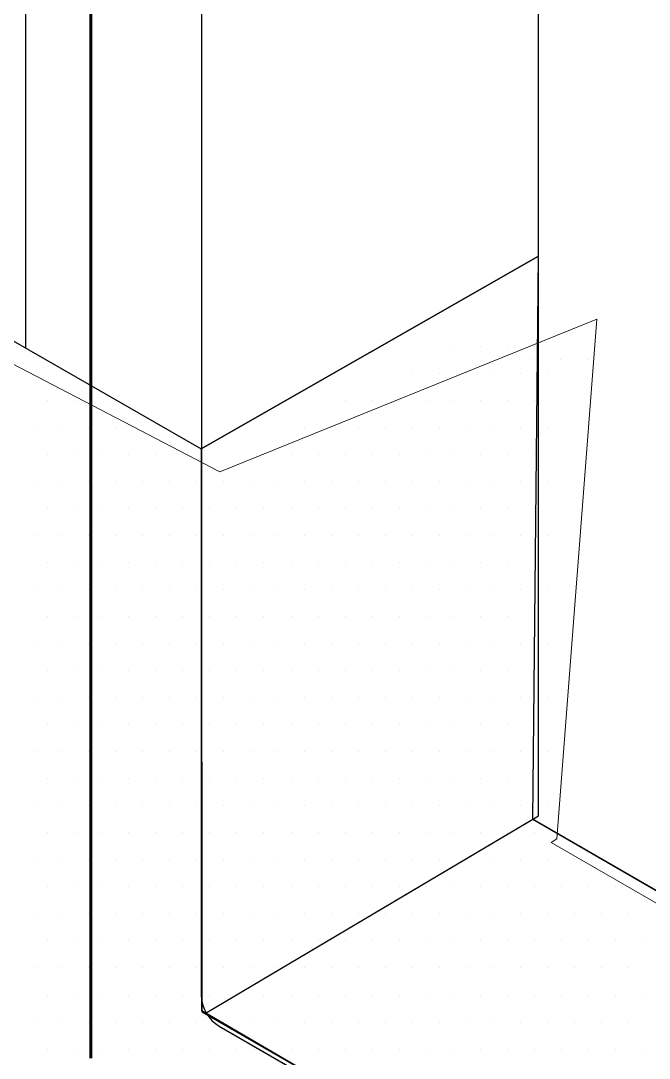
# Model space of a CAD drawing. Header units: inches. Extents: x -24 to 76, y -57 to 19.
# Drawn here: x -11.624 to -11.188, y 10.139 to 10.858 of the extents above; entities that cross this region are included whole.
import ezdxf

# ---------------------------------------------------------------- set-up
doc = ezdxf.new("R2010")
doc.units = ezdxf.units.IN
doc.header["$MEASUREMENT"] = 0
for name, color, linetype, lineweight in [('.ATI-HATCH', 7, 'Continuous', 0), ('G-ANNO-TTLB', 7, 'Continuous', 0), ('TYVEK', 7, 'Continuous', 0)]:
    doc.layers.add(name, color=color, linetype=linetype, lineweight=lineweight)

# ---------------------------------------------------------------- blocks, each defined once
blk = doc.blocks.new('Block_507')
at = {"layer": '.ATI-HATCH'}
blk.add_lwpolyline([(-11.25643, 10.2886), (-11.25248, 10.29094), (-11.22468, 10.6514), (-11.48622, 10.54561), (-11.70796, 10.66088), (-11.73576, 10.29931), (-11.73576, 10.20976), (-11.59052, 9.99827), (-11.02148, 9.6678), (-10.87381, 9.58238), (-10.87351, 9.78949), (-10.87351, 10.06769)], close=True, dxfattribs=at)
at = {"layer": '.ATI-HATCH', "color": 243, "lineweight": 0, "true_color": 0xcc667f}
for points in [[(-11.24027, 10.64241), (-11.24027, 10.64241), (-11.24027, 10.64241), (-11.24027, 10.64241)], [(-11.32432, 10.63271), (-11.32432, 10.63271), (-11.32432, 10.63271), (-11.32432, 10.63271)], [(-11.30557, 10.63271), (-11.30557, 10.63271), (-11.30557, 10.63271), (-11.30557, 10.63271)], [(-11.28682, 10.63271), (-11.28682, 10.63271), (-11.28682, 10.63271), (-11.28682, 10.63271)], [(-11.26807, 10.63271), (-11.26807, 10.63271), (-11.26807, 10.63271), (-11.26807, 10.63271)], [(-11.2684, 10.62366), (-11.2684, 10.62366), (-11.2684, 10.62366), (-11.2684, 10.62366)], [(-11.24965, 10.62366), (-11.24965, 10.62366), (-11.24965, 10.62366), (-11.24965, 10.62366)], [(-11.2309, 10.62366), (-11.2309, 10.62366), (-11.2309, 10.62366), (-11.2309, 10.62366)], [(-11.61495, 10.61396), (-11.61495, 10.61396), (-11.61495, 10.61396), (-11.61495, 10.61396)], [(-11.35245, 10.61396), (-11.35245, 10.61396), (-11.35245, 10.61396), (-11.35245, 10.61396)], [(-11.3337, 10.61396), (-11.3337, 10.61396), (-11.3337, 10.61396), (-11.3337, 10.61396)], [(-11.31495, 10.61396), (-11.31495, 10.61396), (-11.31495, 10.61396), (-11.31495, 10.61396)], [(-11.2962, 10.61396), (-11.2962, 10.61396), (-11.2962, 10.61396), (-11.2962, 10.61396)], [(-11.27745, 10.61396), (-11.27745, 10.61396), (-11.27745, 10.61396), (-11.27745, 10.61396)], [(-11.2587, 10.61396), (-11.2587, 10.61396), (-11.2587, 10.61396), (-11.2587, 10.61396)], [(-11.60557, 10.59521), (-11.60557, 10.59521), (-11.60557, 10.59521), (-11.60557, 10.59521)], [(-11.58682, 10.59521), (-11.58682, 10.59521), (-11.58682, 10.59521), (-11.58682, 10.59521)], [(-11.39932, 10.59521), (-11.39932, 10.59521), (-11.39932, 10.59521), (-11.39932, 10.59521)], [(-11.38057, 10.59521), (-11.38057, 10.59521), (-11.38057, 10.59521), (-11.38057, 10.59521)], [(-11.36182, 10.59521), (-11.36182, 10.59521), (-11.36182, 10.59521), (-11.36182, 10.59521)], [(-11.34307, 10.59521), (-11.34307, 10.59521), (-11.34307, 10.59521), (-11.34307, 10.59521)], [(-11.32432, 10.59521), (-11.32432, 10.59521), (-11.32432, 10.59521), (-11.32432, 10.59521)], [(-11.30557, 10.59521), (-11.30557, 10.59521), (-11.30557, 10.59521), (-11.30557, 10.59521)], [(-11.28682, 10.59521), (-11.28682, 10.59521), (-11.28682, 10.59521), (-11.28682, 10.59521)], [(-11.26807, 10.59521), (-11.26807, 10.59521), (-11.26807, 10.59521), (-11.26807, 10.59521)], [(-11.61495, 10.57646), (-11.61495, 10.57646), (-11.61495, 10.57646), (-11.61495, 10.57646)], [(-11.5962, 10.57646), (-11.5962, 10.57646), (-11.5962, 10.57646), (-11.5962, 10.57646)], [(-11.57745, 10.57646), (-11.57745, 10.57646), (-11.57745, 10.57646), (-11.57745, 10.57646)], [(-11.5587, 10.57646), (-11.5587, 10.57646), (-11.5587, 10.57646), (-11.5587, 10.57646)], [(-11.42745, 10.57646), (-11.42745, 10.57646), (-11.42745, 10.57646), (-11.42745, 10.57646)], [(-11.4087, 10.57646), (-11.4087, 10.57646), (-11.4087, 10.57646), (-11.4087, 10.57646)], [(-11.38995, 10.57646), (-11.38995, 10.57646), (-11.38995, 10.57646), (-11.38995, 10.57646)], [(-11.3712, 10.57646), (-11.3712, 10.57646), (-11.3712, 10.57646), (-11.3712, 10.57646)], [(-11.35245, 10.57646), (-11.35245, 10.57646), (-11.35245, 10.57646), (-11.35245, 10.57646)], [(-11.3337, 10.57646), (-11.3337, 10.57646), (-11.3337, 10.57646), (-11.3337, 10.57646)], [(-11.31495, 10.57646), (-11.31495, 10.57646), (-11.31495, 10.57646), (-11.31495, 10.57646)], [(-11.2962, 10.57646), (-11.2962, 10.57646), (-11.2962, 10.57646), (-11.2962, 10.57646)], [(-11.27745, 10.57646), (-11.27745, 10.57646), (-11.27745, 10.57646), (-11.27745, 10.57646)], [(-11.2587, 10.57646), (-11.2587, 10.57646), (-11.2587, 10.57646), (-11.2587, 10.57646)], [(-11.60557, 10.55771), (-11.60557, 10.55771), (-11.60557, 10.55771), (-11.60557, 10.55771)], [(-11.58682, 10.55771), (-11.58682, 10.55771), (-11.58682, 10.55771), (-11.58682, 10.55771)], [(-11.56807, 10.55771), (-11.56807, 10.55771), (-11.56807, 10.55771), (-11.56807, 10.55771)], [(-11.54932, 10.55771), (-11.54932, 10.55771), (-11.54932, 10.55771), (-11.54932, 10.55771)], [(-11.53057, 10.55771), (-11.53057, 10.55771), (-11.53057, 10.55771), (-11.53057, 10.55771)], [(-11.51182, 10.55771), (-11.51182, 10.55771), (-11.51182, 10.55771), (-11.51182, 10.55771)], [(-11.45557, 10.55771), (-11.45557, 10.55771), (-11.45557, 10.55771), (-11.45557, 10.55771)], [(-11.43682, 10.55771), (-11.43682, 10.55771), (-11.43682, 10.55771), (-11.43682, 10.55771)], [(-11.41807, 10.55771), (-11.41807, 10.55771), (-11.41807, 10.55771), (-11.41807, 10.55771)], [(-11.39932, 10.55771), (-11.39932, 10.55771), (-11.39932, 10.55771), (-11.39932, 10.55771)], [(-11.38057, 10.55771), (-11.38057, 10.55771), (-11.38057, 10.55771), (-11.38057, 10.55771)], [(-11.36182, 10.55771), (-11.36182, 10.55771), (-11.36182, 10.55771), (-11.36182, 10.55771)], [(-11.34307, 10.55771), (-11.34307, 10.55771), (-11.34307, 10.55771), (-11.34307, 10.55771)], [(-11.32432, 10.55771), (-11.32432, 10.55771), (-11.32432, 10.55771), (-11.32432, 10.55771)], [(-11.30557, 10.55771), (-11.30557, 10.55771), (-11.30557, 10.55771), (-11.30557, 10.55771)], [(-11.28682, 10.55771), (-11.28682, 10.55771), (-11.28682, 10.55771), (-11.28682, 10.55771)], [(-11.26807, 10.55771), (-11.26807, 10.55771), (-11.26807, 10.55771), (-11.26807, 10.55771)], [(-11.61495, 10.53896), (-11.61495, 10.53896), (-11.61495, 10.53896), (-11.61495, 10.53896)], [(-11.5962, 10.53896), (-11.5962, 10.53896), (-11.5962, 10.53896), (-11.5962, 10.53896)], [(-11.57745, 10.53896), (-11.57745, 10.53896), (-11.57745, 10.53896), (-11.57745, 10.53896)], [(-11.5587, 10.53896), (-11.5587, 10.53896), (-11.5587, 10.53896), (-11.5587, 10.53896)], [(-11.53995, 10.53896), (-11.53995, 10.53896), (-11.53995, 10.53896), (-11.53995, 10.53896)], [(-11.5212, 10.53896), (-11.5212, 10.53896), (-11.5212, 10.53896), (-11.5212, 10.53896)], [(-11.50245, 10.53896), (-11.50245, 10.53896), (-11.50245, 10.53896), (-11.50245, 10.53896)], [(-11.4837, 10.53896), (-11.4837, 10.53896), (-11.4837, 10.53896), (-11.4837, 10.53896)], [(-11.46495, 10.53896), (-11.46495, 10.53896), (-11.46495, 10.53896), (-11.46495, 10.53896)], [(-11.4462, 10.53896), (-11.4462, 10.53896), (-11.4462, 10.53896), (-11.4462, 10.53896)], [(-11.42745, 10.53896), (-11.42745, 10.53896), (-11.42745, 10.53896), (-11.42745, 10.53896)], [(-11.4087, 10.53896), (-11.4087, 10.53896), (-11.4087, 10.53896), (-11.4087, 10.53896)], [(-11.38995, 10.53896), (-11.38995, 10.53896), (-11.38995, 10.53896), (-11.38995, 10.53896)], [(-11.3712, 10.53896), (-11.3712, 10.53896), (-11.3712, 10.53896), (-11.3712, 10.53896)], [(-11.35245, 10.53896), (-11.35245, 10.53896), (-11.35245, 10.53896), (-11.35245, 10.53896)], [(-11.3337, 10.53896), (-11.3337, 10.53896), (-11.3337, 10.53896), (-11.3337, 10.53896)], [(-11.31495, 10.53896), (-11.31495, 10.53896), (-11.31495, 10.53896), (-11.31495, 10.53896)], [(-11.2962, 10.53896), (-11.2962, 10.53896), (-11.2962, 10.53896), (-11.2962, 10.53896)], [(-11.27745, 10.53896), (-11.27745, 10.53896), (-11.27745, 10.53896), (-11.27745, 10.53896)], [(-11.2587, 10.53896), (-11.2587, 10.53896), (-11.2587, 10.53896), (-11.2587, 10.53896)], [(-11.60557, 10.52021), (-11.60557, 10.52021), (-11.60557, 10.52021), (-11.60557, 10.52021)], [(-11.58682, 10.52021), (-11.58682, 10.52021), (-11.58682, 10.52021), (-11.58682, 10.52021)], [(-11.56807, 10.52021), (-11.56807, 10.52021), (-11.56807, 10.52021), (-11.56807, 10.52021)], [(-11.54932, 10.52021), (-11.54932, 10.52021), (-11.54932, 10.52021), (-11.54932, 10.52021)], [(-11.53057, 10.52021), (-11.53057, 10.52021), (-11.53057, 10.52021), (-11.53057, 10.52021)], [(-11.51182, 10.52021), (-11.51182, 10.52021), (-11.51182, 10.52021), (-11.51182, 10.52021)], [(-11.49307, 10.52021), (-11.49307, 10.52021), (-11.49307, 10.52021), (-11.49307, 10.52021)], [(-11.47432, 10.52021), (-11.47432, 10.52021), (-11.47432, 10.52021), (-11.47432, 10.52021)], [(-11.45557, 10.52021), (-11.45557, 10.52021), (-11.45557, 10.52021), (-11.45557, 10.52021)], [(-11.43682, 10.52021), (-11.43682, 10.52021), (-11.43682, 10.52021), (-11.43682, 10.52021)], [(-11.41807, 10.52021), (-11.41807, 10.52021), (-11.41807, 10.52021), (-11.41807, 10.52021)], [(-11.39932, 10.52021), (-11.39932, 10.52021), (-11.39932, 10.52021), (-11.39932, 10.52021)], [(-11.38057, 10.52021), (-11.38057, 10.52021), (-11.38057, 10.52021), (-11.38057, 10.52021)], [(-11.36182, 10.52021), (-11.36182, 10.52021), (-11.36182, 10.52021), (-11.36182, 10.52021)], [(-11.34307, 10.52021), (-11.34307, 10.52021), (-11.34307, 10.52021), (-11.34307, 10.52021)], [(-11.32432, 10.52021), (-11.32432, 10.52021), (-11.32432, 10.52021), (-11.32432, 10.52021)], [(-11.30557, 10.52021), (-11.30557, 10.52021), (-11.30557, 10.52021), (-11.30557, 10.52021)], [(-11.28682, 10.52021), (-11.28682, 10.52021), (-11.28682, 10.52021), (-11.28682, 10.52021)], [(-11.26807, 10.52021), (-11.26807, 10.52021), (-11.26807, 10.52021), (-11.26807, 10.52021)], [(-11.61495, 10.50146), (-11.61495, 10.50146), (-11.61495, 10.50146), (-11.61495, 10.50146)], [(-11.5962, 10.50146), (-11.5962, 10.50146), (-11.5962, 10.50146), (-11.5962, 10.50146)], [(-11.57745, 10.50146), (-11.57745, 10.50146), (-11.57745, 10.50146), (-11.57745, 10.50146)], [(-11.5587, 10.50146), (-11.5587, 10.50146), (-11.5587, 10.50146), (-11.5587, 10.50146)], [(-11.53995, 10.50146), (-11.53995, 10.50146), (-11.53995, 10.50146), (-11.53995, 10.50146)], [(-11.5212, 10.50146), (-11.5212, 10.50146), (-11.5212, 10.50146), (-11.5212, 10.50146)], [(-11.50245, 10.50146), (-11.50245, 10.50146), (-11.50245, 10.50146), (-11.50245, 10.50146)], [(-11.4837, 10.50146), (-11.4837, 10.50146), (-11.4837, 10.50146), (-11.4837, 10.50146)], [(-11.46495, 10.50146), (-11.46495, 10.50146), (-11.46495, 10.50146), (-11.46495, 10.50146)], [(-11.4462, 10.50146), (-11.4462, 10.50146), (-11.4462, 10.50146), (-11.4462, 10.50146)], [(-11.42745, 10.50146), (-11.42745, 10.50146), (-11.42745, 10.50146), (-11.42745, 10.50146)], [(-11.4087, 10.50146), (-11.4087, 10.50146), (-11.4087, 10.50146), (-11.4087, 10.50146)], [(-11.38995, 10.50146), (-11.38995, 10.50146), (-11.38995, 10.50146), (-11.38995, 10.50146)], [(-11.3712, 10.50146), (-11.3712, 10.50146), (-11.3712, 10.50146), (-11.3712, 10.50146)], [(-11.35245, 10.50146), (-11.35245, 10.50146), (-11.35245, 10.50146), (-11.35245, 10.50146)], [(-11.3337, 10.50146), (-11.3337, 10.50146), (-11.3337, 10.50146), (-11.3337, 10.50146)], [(-11.31495, 10.50146), (-11.31495, 10.50146), (-11.31495, 10.50146), (-11.31495, 10.50146)], [(-11.2962, 10.50146), (-11.2962, 10.50146), (-11.2962, 10.50146), (-11.2962, 10.50146)], [(-11.27745, 10.50146), (-11.27745, 10.50146), (-11.27745, 10.50146), (-11.27745, 10.50146)], [(-11.2587, 10.50146), (-11.2587, 10.50146), (-11.2587, 10.50146), (-11.2587, 10.50146)], [(-11.60557, 10.48271), (-11.60557, 10.48271), (-11.60557, 10.48271), (-11.60557, 10.48271)], [(-11.58682, 10.48271), (-11.58682, 10.48271), (-11.58682, 10.48271), (-11.58682, 10.48271)], [(-11.56807, 10.48271), (-11.56807, 10.48271), (-11.56807, 10.48271), (-11.56807, 10.48271)], [(-11.54932, 10.48271), (-11.54932, 10.48271), (-11.54932, 10.48271), (-11.54932, 10.48271)], [(-11.53057, 10.48271), (-11.53057, 10.48271), (-11.53057, 10.48271), (-11.53057, 10.48271)], [(-11.51182, 10.48271), (-11.51182, 10.48271), (-11.51182, 10.48271), (-11.51182, 10.48271)], [(-11.49307, 10.48271), (-11.49307, 10.48271), (-11.49307, 10.48271), (-11.49307, 10.48271)], [(-11.47432, 10.48271), (-11.47432, 10.48271), (-11.47432, 10.48271), (-11.47432, 10.48271)], [(-11.45557, 10.48271), (-11.45557, 10.48271), (-11.45557, 10.48271), (-11.45557, 10.48271)], [(-11.43682, 10.48271), (-11.43682, 10.48271), (-11.43682, 10.48271), (-11.43682, 10.48271)], [(-11.41807, 10.48271), (-11.41807, 10.48271), (-11.41807, 10.48271), (-11.41807, 10.48271)], [(-11.39932, 10.48271), (-11.39932, 10.48271), (-11.39932, 10.48271), (-11.39932, 10.48271)], [(-11.38057, 10.48271), (-11.38057, 10.48271), (-11.38057, 10.48271), (-11.38057, 10.48271)], [(-11.36182, 10.48271), (-11.36182, 10.48271), (-11.36182, 10.48271), (-11.36182, 10.48271)], [(-11.34307, 10.48271), (-11.34307, 10.48271), (-11.34307, 10.48271), (-11.34307, 10.48271)], [(-11.32432, 10.48271), (-11.32432, 10.48271), (-11.32432, 10.48271), (-11.32432, 10.48271)], [(-11.30557, 10.48271), (-11.30557, 10.48271), (-11.30557, 10.48271), (-11.30557, 10.48271)], [(-11.28682, 10.48271), (-11.28682, 10.48271), (-11.28682, 10.48271), (-11.28682, 10.48271)], [(-11.26807, 10.48271), (-11.26807, 10.48271), (-11.26807, 10.48271), (-11.26807, 10.48271)], [(-11.61495, 10.46396), (-11.61495, 10.46396), (-11.61495, 10.46396), (-11.61495, 10.46396)], [(-11.5962, 10.46396), (-11.5962, 10.46396), (-11.5962, 10.46396), (-11.5962, 10.46396)], [(-11.57745, 10.46396), (-11.57745, 10.46396), (-11.57745, 10.46396), (-11.57745, 10.46396)], [(-11.5587, 10.46396), (-11.5587, 10.46396), (-11.5587, 10.46396), (-11.5587, 10.46396)], [(-11.53995, 10.46396), (-11.53995, 10.46396), (-11.53995, 10.46396), (-11.53995, 10.46396)], [(-11.5212, 10.46396), (-11.5212, 10.46396), (-11.5212, 10.46396), (-11.5212, 10.46396)], [(-11.50245, 10.46396), (-11.50245, 10.46396), (-11.50245, 10.46396), (-11.50245, 10.46396)], [(-11.4837, 10.46396), (-11.4837, 10.46396), (-11.4837, 10.46396), (-11.4837, 10.46396)], [(-11.46495, 10.46396), (-11.46495, 10.46396), (-11.46495, 10.46396), (-11.46495, 10.46396)], [(-11.4462, 10.46396), (-11.4462, 10.46396), (-11.4462, 10.46396), (-11.4462, 10.46396)], [(-11.42745, 10.46396), (-11.42745, 10.46396), (-11.42745, 10.46396), (-11.42745, 10.46396)], [(-11.4087, 10.46396), (-11.4087, 10.46396), (-11.4087, 10.46396), (-11.4087, 10.46396)], [(-11.38995, 10.46396), (-11.38995, 10.46396), (-11.38995, 10.46396), (-11.38995, 10.46396)], [(-11.3712, 10.46396), (-11.3712, 10.46396), (-11.3712, 10.46396), (-11.3712, 10.46396)], [(-11.35245, 10.46396), (-11.35245, 10.46396), (-11.35245, 10.46396), (-11.35245, 10.46396)], [(-11.3337, 10.46396), (-11.3337, 10.46396), (-11.3337, 10.46396), (-11.3337, 10.46396)], [(-11.31495, 10.46396), (-11.31495, 10.46396), (-11.31495, 10.46396), (-11.31495, 10.46396)], [(-11.2962, 10.46396), (-11.2962, 10.46396), (-11.2962, 10.46396), (-11.2962, 10.46396)], [(-11.27745, 10.46396), (-11.27745, 10.46396), (-11.27745, 10.46396), (-11.27745, 10.46396)], [(-11.2587, 10.46396), (-11.2587, 10.46396), (-11.2587, 10.46396), (-11.2587, 10.46396)], [(-11.60557, 10.44521), (-11.60557, 10.44521), (-11.60557, 10.44521), (-11.60557, 10.44521)], [(-11.58682, 10.44521), (-11.58682, 10.44521), (-11.58682, 10.44521), (-11.58682, 10.44521)], [(-11.56807, 10.44521), (-11.56807, 10.44521), (-11.56807, 10.44521), (-11.56807, 10.44521)], [(-11.54932, 10.44521), (-11.54932, 10.44521), (-11.54932, 10.44521), (-11.54932, 10.44521)], [(-11.53057, 10.44521), (-11.53057, 10.44521), (-11.53057, 10.44521), (-11.53057, 10.44521)], [(-11.51182, 10.44521), (-11.51182, 10.44521), (-11.51182, 10.44521), (-11.51182, 10.44521)], [(-11.49307, 10.44521), (-11.49307, 10.44521), (-11.49307, 10.44521), (-11.49307, 10.44521)], [(-11.47432, 10.44521), (-11.47432, 10.44521), (-11.47432, 10.44521), (-11.47432, 10.44521)], [(-11.45557, 10.44521), (-11.45557, 10.44521), (-11.45557, 10.44521), (-11.45557, 10.44521)], [(-11.43682, 10.44521), (-11.43682, 10.44521), (-11.43682, 10.44521), (-11.43682, 10.44521)], [(-11.41807, 10.44521), (-11.41807, 10.44521), (-11.41807, 10.44521), (-11.41807, 10.44521)], [(-11.39932, 10.44521), (-11.39932, 10.44521), (-11.39932, 10.44521), (-11.39932, 10.44521)], [(-11.38057, 10.44521), (-11.38057, 10.44521), (-11.38057, 10.44521), (-11.38057, 10.44521)], [(-11.36182, 10.44521), (-11.36182, 10.44521), (-11.36182, 10.44521), (-11.36182, 10.44521)], [(-11.34307, 10.44521), (-11.34307, 10.44521), (-11.34307, 10.44521), (-11.34307, 10.44521)], [(-11.32432, 10.44521), (-11.32432, 10.44521), (-11.32432, 10.44521), (-11.32432, 10.44521)], [(-11.30557, 10.44521), (-11.30557, 10.44521), (-11.30557, 10.44521), (-11.30557, 10.44521)], [(-11.28682, 10.44521), (-11.28682, 10.44521), (-11.28682, 10.44521), (-11.28682, 10.44521)], [(-11.26807, 10.44521), (-11.26807, 10.44521), (-11.26807, 10.44521), (-11.26807, 10.44521)], [(-11.61495, 10.42646), (-11.61495, 10.42646), (-11.61495, 10.42646), (-11.61495, 10.42646)], [(-11.5962, 10.42646), (-11.5962, 10.42646), (-11.5962, 10.42646), (-11.5962, 10.42646)], [(-11.57745, 10.42646), (-11.57745, 10.42646), (-11.57745, 10.42646), (-11.57745, 10.42646)], [(-11.5587, 10.42646), (-11.5587, 10.42646), (-11.5587, 10.42646), (-11.5587, 10.42646)], [(-11.53995, 10.42646), (-11.53995, 10.42646), (-11.53995, 10.42646), (-11.53995, 10.42646)], [(-11.5212, 10.42646), (-11.5212, 10.42646), (-11.5212, 10.42646), (-11.5212, 10.42646)], [(-11.50245, 10.42646), (-11.50245, 10.42646), (-11.50245, 10.42646), (-11.50245, 10.42646)], [(-11.4837, 10.42646), (-11.4837, 10.42646), (-11.4837, 10.42646), (-11.4837, 10.42646)], [(-11.46495, 10.42646), (-11.46495, 10.42646), (-11.46495, 10.42646), (-11.46495, 10.42646)], [(-11.4462, 10.42646), (-11.4462, 10.42646), (-11.4462, 10.42646), (-11.4462, 10.42646)], [(-11.42745, 10.42646), (-11.42745, 10.42646), (-11.42745, 10.42646), (-11.42745, 10.42646)], [(-11.4087, 10.42646), (-11.4087, 10.42646), (-11.4087, 10.42646), (-11.4087, 10.42646)], [(-11.38995, 10.42646), (-11.38995, 10.42646), (-11.38995, 10.42646), (-11.38995, 10.42646)], [(-11.3712, 10.42646), (-11.3712, 10.42646), (-11.3712, 10.42646), (-11.3712, 10.42646)], [(-11.35245, 10.42646), (-11.35245, 10.42646), (-11.35245, 10.42646), (-11.35245, 10.42646)], [(-11.3337, 10.42646), (-11.3337, 10.42646), (-11.3337, 10.42646), (-11.3337, 10.42646)], [(-11.31495, 10.42646), (-11.31495, 10.42646), (-11.31495, 10.42646), (-11.31495, 10.42646)], [(-11.2962, 10.42646), (-11.2962, 10.42646), (-11.2962, 10.42646), (-11.2962, 10.42646)], [(-11.27745, 10.42646), (-11.27745, 10.42646), (-11.27745, 10.42646), (-11.27745, 10.42646)], [(-11.2587, 10.42646), (-11.2587, 10.42646), (-11.2587, 10.42646), (-11.2587, 10.42646)], [(-11.60557, 10.40771), (-11.60557, 10.40771), (-11.60557, 10.40771), (-11.60557, 10.40771)], [(-11.58682, 10.40771), (-11.58682, 10.40771), (-11.58682, 10.40771), (-11.58682, 10.40771)], [(-11.56807, 10.40771), (-11.56807, 10.40771), (-11.56807, 10.40771), (-11.56807, 10.40771)], [(-11.54932, 10.40771), (-11.54932, 10.40771), (-11.54932, 10.40771), (-11.54932, 10.40771)], [(-11.53057, 10.40771), (-11.53057, 10.40771), (-11.53057, 10.40771), (-11.53057, 10.40771)], [(-11.51182, 10.40771), (-11.51182, 10.40771), (-11.51182, 10.40771), (-11.51182, 10.40771)], [(-11.49307, 10.40771), (-11.49307, 10.40771), (-11.49307, 10.40771), (-11.49307, 10.40771)], [(-11.47432, 10.40771), (-11.47432, 10.40771), (-11.47432, 10.40771), (-11.47432, 10.40771)], [(-11.45557, 10.40771), (-11.45557, 10.40771), (-11.45557, 10.40771), (-11.45557, 10.40771)], [(-11.43682, 10.40771), (-11.43682, 10.40771), (-11.43682, 10.40771), (-11.43682, 10.40771)], [(-11.41807, 10.40771), (-11.41807, 10.40771), (-11.41807, 10.40771), (-11.41807, 10.40771)], [(-11.39932, 10.40771), (-11.39932, 10.40771), (-11.39932, 10.40771), (-11.39932, 10.40771)], [(-11.38057, 10.40771), (-11.38057, 10.40771), (-11.38057, 10.40771), (-11.38057, 10.40771)], [(-11.36182, 10.40771), (-11.36182, 10.40771), (-11.36182, 10.40771), (-11.36182, 10.40771)], [(-11.34307, 10.40771), (-11.34307, 10.40771), (-11.34307, 10.40771), (-11.34307, 10.40771)], [(-11.32432, 10.40771), (-11.32432, 10.40771), (-11.32432, 10.40771), (-11.32432, 10.40771)], [(-11.30557, 10.40771), (-11.30557, 10.40771), (-11.30557, 10.40771), (-11.30557, 10.40771)], [(-11.28682, 10.40771), (-11.28682, 10.40771), (-11.28682, 10.40771), (-11.28682, 10.40771)], [(-11.26807, 10.40771), (-11.26807, 10.40771), (-11.26807, 10.40771), (-11.26807, 10.40771)], [(-11.61495, 10.38896), (-11.61495, 10.38896), (-11.61495, 10.38896), (-11.61495, 10.38896)], [(-11.5962, 10.38896), (-11.5962, 10.38896), (-11.5962, 10.38896), (-11.5962, 10.38896)], [(-11.57745, 10.38896), (-11.57745, 10.38896), (-11.57745, 10.38896), (-11.57745, 10.38896)], [(-11.5587, 10.38896), (-11.5587, 10.38896), (-11.5587, 10.38896), (-11.5587, 10.38896)], [(-11.53995, 10.38896), (-11.53995, 10.38896), (-11.53995, 10.38896), (-11.53995, 10.38896)], [(-11.5212, 10.38896), (-11.5212, 10.38896), (-11.5212, 10.38896), (-11.5212, 10.38896)], [(-11.50245, 10.38896), (-11.50245, 10.38896), (-11.50245, 10.38896), (-11.50245, 10.38896)], [(-11.4837, 10.38896), (-11.4837, 10.38896), (-11.4837, 10.38896), (-11.4837, 10.38896)], [(-11.46495, 10.38896), (-11.46495, 10.38896), (-11.46495, 10.38896), (-11.46495, 10.38896)], [(-11.4462, 10.38896), (-11.4462, 10.38896), (-11.4462, 10.38896), (-11.4462, 10.38896)], [(-11.42745, 10.38896), (-11.42745, 10.38896), (-11.42745, 10.38896), (-11.42745, 10.38896)], [(-11.4087, 10.38896), (-11.4087, 10.38896), (-11.4087, 10.38896), (-11.4087, 10.38896)], [(-11.38995, 10.38896), (-11.38995, 10.38896), (-11.38995, 10.38896), (-11.38995, 10.38896)], [(-11.3712, 10.38896), (-11.3712, 10.38896), (-11.3712, 10.38896), (-11.3712, 10.38896)], [(-11.35245, 10.38896), (-11.35245, 10.38896), (-11.35245, 10.38896), (-11.35245, 10.38896)], [(-11.3337, 10.38896), (-11.3337, 10.38896), (-11.3337, 10.38896), (-11.3337, 10.38896)], [(-11.31495, 10.38896), (-11.31495, 10.38896), (-11.31495, 10.38896), (-11.31495, 10.38896)], [(-11.2962, 10.38896), (-11.2962, 10.38896), (-11.2962, 10.38896), (-11.2962, 10.38896)], [(-11.27745, 10.38896), (-11.27745, 10.38896), (-11.27745, 10.38896), (-11.27745, 10.38896)], [(-11.2587, 10.38896), (-11.2587, 10.38896), (-11.2587, 10.38896), (-11.2587, 10.38896)], [(-11.60557, 10.37021), (-11.60557, 10.37021), (-11.60557, 10.37021), (-11.60557, 10.37021)], [(-11.58682, 10.37021), (-11.58682, 10.37021), (-11.58682, 10.37021), (-11.58682, 10.37021)], [(-11.56807, 10.37021), (-11.56807, 10.37021), (-11.56807, 10.37021), (-11.56807, 10.37021)], [(-11.54932, 10.37021), (-11.54932, 10.37021), (-11.54932, 10.37021), (-11.54932, 10.37021)], [(-11.53057, 10.37021), (-11.53057, 10.37021), (-11.53057, 10.37021), (-11.53057, 10.37021)], [(-11.51182, 10.37021), (-11.51182, 10.37021), (-11.51182, 10.37021), (-11.51182, 10.37021)], [(-11.49307, 10.37021), (-11.49307, 10.37021), (-11.49307, 10.37021), (-11.49307, 10.37021)], [(-11.47432, 10.37021), (-11.47432, 10.37021), (-11.47432, 10.37021), (-11.47432, 10.37021)], [(-11.45557, 10.37021), (-11.45557, 10.37021), (-11.45557, 10.37021), (-11.45557, 10.37021)], [(-11.43682, 10.37021), (-11.43682, 10.37021), (-11.43682, 10.37021), (-11.43682, 10.37021)], [(-11.41807, 10.37021), (-11.41807, 10.37021), (-11.41807, 10.37021), (-11.41807, 10.37021)], [(-11.39932, 10.37021), (-11.39932, 10.37021), (-11.39932, 10.37021), (-11.39932, 10.37021)], [(-11.38057, 10.37021), (-11.38057, 10.37021), (-11.38057, 10.37021), (-11.38057, 10.37021)], [(-11.36182, 10.37021), (-11.36182, 10.37021), (-11.36182, 10.37021), (-11.36182, 10.37021)], [(-11.34307, 10.37021), (-11.34307, 10.37021), (-11.34307, 10.37021), (-11.34307, 10.37021)], [(-11.32432, 10.37021), (-11.32432, 10.37021), (-11.32432, 10.37021), (-11.32432, 10.37021)], [(-11.30557, 10.37021), (-11.30557, 10.37021), (-11.30557, 10.37021), (-11.30557, 10.37021)], [(-11.28682, 10.37021), (-11.28682, 10.37021), (-11.28682, 10.37021), (-11.28682, 10.37021)], [(-11.26807, 10.37021), (-11.26807, 10.37021), (-11.26807, 10.37021), (-11.26807, 10.37021)], [(-11.61495, 10.35146), (-11.61495, 10.35146), (-11.61495, 10.35146), (-11.61495, 10.35146)], [(-11.5962, 10.35146), (-11.5962, 10.35146), (-11.5962, 10.35146), (-11.5962, 10.35146)], [(-11.57745, 10.35146), (-11.57745, 10.35146), (-11.57745, 10.35146), (-11.57745, 10.35146)], [(-11.5587, 10.35146), (-11.5587, 10.35146), (-11.5587, 10.35146), (-11.5587, 10.35146)], [(-11.53995, 10.35146), (-11.53995, 10.35146), (-11.53995, 10.35146), (-11.53995, 10.35146)], [(-11.5212, 10.35146), (-11.5212, 10.35146), (-11.5212, 10.35146), (-11.5212, 10.35146)], [(-11.50245, 10.35146), (-11.50245, 10.35146), (-11.50245, 10.35146), (-11.50245, 10.35146)], [(-11.4837, 10.35146), (-11.4837, 10.35146), (-11.4837, 10.35146), (-11.4837, 10.35146)], [(-11.46495, 10.35146), (-11.46495, 10.35146), (-11.46495, 10.35146), (-11.46495, 10.35146)], [(-11.4462, 10.35146), (-11.4462, 10.35146), (-11.4462, 10.35146), (-11.4462, 10.35146)], [(-11.42745, 10.35146), (-11.42745, 10.35146), (-11.42745, 10.35146), (-11.42745, 10.35146)], [(-11.4087, 10.35146), (-11.4087, 10.35146), (-11.4087, 10.35146), (-11.4087, 10.35146)], [(-11.38995, 10.35146), (-11.38995, 10.35146), (-11.38995, 10.35146), (-11.38995, 10.35146)], [(-11.3712, 10.35146), (-11.3712, 10.35146), (-11.3712, 10.35146), (-11.3712, 10.35146)], [(-11.35245, 10.35146), (-11.35245, 10.35146), (-11.35245, 10.35146), (-11.35245, 10.35146)], [(-11.3337, 10.35146), (-11.3337, 10.35146), (-11.3337, 10.35146), (-11.3337, 10.35146)], [(-11.31495, 10.35146), (-11.31495, 10.35146), (-11.31495, 10.35146), (-11.31495, 10.35146)], [(-11.2962, 10.35146), (-11.2962, 10.35146), (-11.2962, 10.35146), (-11.2962, 10.35146)], [(-11.27745, 10.35146), (-11.27745, 10.35146), (-11.27745, 10.35146), (-11.27745, 10.35146)], [(-11.2587, 10.35146), (-11.2587, 10.35146), (-11.2587, 10.35146), (-11.2587, 10.35146)], [(-11.60557, 10.33271), (-11.60557, 10.33271), (-11.60557, 10.33271), (-11.60557, 10.33271)], [(-11.58682, 10.33271), (-11.58682, 10.33271), (-11.58682, 10.33271), (-11.58682, 10.33271)], [(-11.56807, 10.33271), (-11.56807, 10.33271), (-11.56807, 10.33271), (-11.56807, 10.33271)], [(-11.54932, 10.33271), (-11.54932, 10.33271), (-11.54932, 10.33271), (-11.54932, 10.33271)], [(-11.53057, 10.33271), (-11.53057, 10.33271), (-11.53057, 10.33271), (-11.53057, 10.33271)], [(-11.51182, 10.33271), (-11.51182, 10.33271), (-11.51182, 10.33271), (-11.51182, 10.33271)], [(-11.49307, 10.33271), (-11.49307, 10.33271), (-11.49307, 10.33271), (-11.49307, 10.33271)], [(-11.47432, 10.33271), (-11.47432, 10.33271), (-11.47432, 10.33271), (-11.47432, 10.33271)], [(-11.45557, 10.33271), (-11.45557, 10.33271), (-11.45557, 10.33271), (-11.45557, 10.33271)], [(-11.43682, 10.33271), (-11.43682, 10.33271), (-11.43682, 10.33271), (-11.43682, 10.33271)], [(-11.41807, 10.33271), (-11.41807, 10.33271), (-11.41807, 10.33271), (-11.41807, 10.33271)], [(-11.39932, 10.33271), (-11.39932, 10.33271), (-11.39932, 10.33271), (-11.39932, 10.33271)], [(-11.38057, 10.33271), (-11.38057, 10.33271), (-11.38057, 10.33271), (-11.38057, 10.33271)], [(-11.36182, 10.33271), (-11.36182, 10.33271), (-11.36182, 10.33271), (-11.36182, 10.33271)], [(-11.34307, 10.33271), (-11.34307, 10.33271), (-11.34307, 10.33271), (-11.34307, 10.33271)], [(-11.32432, 10.33271), (-11.32432, 10.33271), (-11.32432, 10.33271), (-11.32432, 10.33271)], [(-11.30557, 10.33271), (-11.30557, 10.33271), (-11.30557, 10.33271), (-11.30557, 10.33271)], [(-11.28682, 10.33271), (-11.28682, 10.33271), (-11.28682, 10.33271), (-11.28682, 10.33271)], [(-11.26807, 10.33271), (-11.26807, 10.33271), (-11.26807, 10.33271), (-11.26807, 10.33271)], [(-11.61495, 10.31396), (-11.61495, 10.31396), (-11.61495, 10.31396), (-11.61495, 10.31396)], [(-11.5962, 10.31396), (-11.5962, 10.31396), (-11.5962, 10.31396), (-11.5962, 10.31396)], [(-11.57745, 10.31396), (-11.57745, 10.31396), (-11.57745, 10.31396), (-11.57745, 10.31396)], [(-11.5587, 10.31396), (-11.5587, 10.31396), (-11.5587, 10.31396), (-11.5587, 10.31396)], [(-11.53995, 10.31396), (-11.53995, 10.31396), (-11.53995, 10.31396), (-11.53995, 10.31396)], [(-11.5212, 10.31396), (-11.5212, 10.31396), (-11.5212, 10.31396), (-11.5212, 10.31396)], [(-11.50245, 10.31396), (-11.50245, 10.31396), (-11.50245, 10.31396), (-11.50245, 10.31396)], [(-11.4837, 10.31396), (-11.4837, 10.31396), (-11.4837, 10.31396), (-11.4837, 10.31396)], [(-11.46495, 10.31396), (-11.46495, 10.31396), (-11.46495, 10.31396), (-11.46495, 10.31396)], [(-11.4462, 10.31396), (-11.4462, 10.31396), (-11.4462, 10.31396), (-11.4462, 10.31396)], [(-11.42745, 10.31396), (-11.42745, 10.31396), (-11.42745, 10.31396), (-11.42745, 10.31396)], [(-11.4087, 10.31396), (-11.4087, 10.31396), (-11.4087, 10.31396), (-11.4087, 10.31396)], [(-11.38995, 10.31396), (-11.38995, 10.31396), (-11.38995, 10.31396), (-11.38995, 10.31396)], [(-11.3712, 10.31396), (-11.3712, 10.31396), (-11.3712, 10.31396), (-11.3712, 10.31396)], [(-11.35245, 10.31396), (-11.35245, 10.31396), (-11.35245, 10.31396), (-11.35245, 10.31396)], [(-11.3337, 10.31396), (-11.3337, 10.31396), (-11.3337, 10.31396), (-11.3337, 10.31396)], [(-11.31495, 10.31396), (-11.31495, 10.31396), (-11.31495, 10.31396), (-11.31495, 10.31396)], [(-11.2962, 10.31396), (-11.2962, 10.31396), (-11.2962, 10.31396), (-11.2962, 10.31396)], [(-11.27745, 10.31396), (-11.27745, 10.31396), (-11.27745, 10.31396), (-11.27745, 10.31396)], [(-11.2587, 10.31396), (-11.2587, 10.31396), (-11.2587, 10.31396), (-11.2587, 10.31396)], [(-11.60557, 10.29521), (-11.60557, 10.29521), (-11.60557, 10.29521), (-11.60557, 10.29521)], [(-11.58682, 10.29521), (-11.58682, 10.29521), (-11.58682, 10.29521), (-11.58682, 10.29521)], [(-11.56807, 10.29521), (-11.56807, 10.29521), (-11.56807, 10.29521), (-11.56807, 10.29521)], [(-11.54932, 10.29521), (-11.54932, 10.29521), (-11.54932, 10.29521), (-11.54932, 10.29521)], [(-11.53057, 10.29521), (-11.53057, 10.29521), (-11.53057, 10.29521), (-11.53057, 10.29521)], [(-11.51182, 10.29521), (-11.51182, 10.29521), (-11.51182, 10.29521), (-11.51182, 10.29521)], [(-11.49307, 10.29521), (-11.49307, 10.29521), (-11.49307, 10.29521), (-11.49307, 10.29521)], [(-11.47432, 10.29521), (-11.47432, 10.29521), (-11.47432, 10.29521), (-11.47432, 10.29521)], [(-11.45557, 10.29521), (-11.45557, 10.29521), (-11.45557, 10.29521), (-11.45557, 10.29521)], [(-11.43682, 10.29521), (-11.43682, 10.29521), (-11.43682, 10.29521), (-11.43682, 10.29521)], [(-11.41807, 10.29521), (-11.41807, 10.29521), (-11.41807, 10.29521), (-11.41807, 10.29521)], [(-11.39932, 10.29521), (-11.39932, 10.29521), (-11.39932, 10.29521), (-11.39932, 10.29521)], [(-11.38057, 10.29521), (-11.38057, 10.29521), (-11.38057, 10.29521), (-11.38057, 10.29521)], [(-11.36182, 10.29521), (-11.36182, 10.29521), (-11.36182, 10.29521), (-11.36182, 10.29521)], [(-11.34307, 10.29521), (-11.34307, 10.29521), (-11.34307, 10.29521), (-11.34307, 10.29521)], [(-11.32432, 10.29521), (-11.32432, 10.29521), (-11.32432, 10.29521), (-11.32432, 10.29521)], [(-11.30557, 10.29521), (-11.30557, 10.29521), (-11.30557, 10.29521), (-11.30557, 10.29521)], [(-11.28682, 10.29521), (-11.28682, 10.29521), (-11.28682, 10.29521), (-11.28682, 10.29521)], [(-11.26807, 10.29521), (-11.26807, 10.29521), (-11.26807, 10.29521), (-11.26807, 10.29521)], [(-11.61495, 10.27646), (-11.61495, 10.27646), (-11.61495, 10.27646), (-11.61495, 10.27646)], [(-11.5962, 10.27646), (-11.5962, 10.27646), (-11.5962, 10.27646), (-11.5962, 10.27646)], [(-11.57745, 10.27646), (-11.57745, 10.27646), (-11.57745, 10.27646), (-11.57745, 10.27646)], [(-11.5587, 10.27646), (-11.5587, 10.27646), (-11.5587, 10.27646), (-11.5587, 10.27646)], [(-11.53995, 10.27646), (-11.53995, 10.27646), (-11.53995, 10.27646), (-11.53995, 10.27646)], [(-11.5212, 10.27646), (-11.5212, 10.27646), (-11.5212, 10.27646), (-11.5212, 10.27646)], [(-11.50245, 10.27646), (-11.50245, 10.27646), (-11.50245, 10.27646), (-11.50245, 10.27646)], [(-11.4837, 10.27646), (-11.4837, 10.27646), (-11.4837, 10.27646), (-11.4837, 10.27646)], [(-11.46495, 10.27646), (-11.46495, 10.27646), (-11.46495, 10.27646), (-11.46495, 10.27646)], [(-11.4462, 10.27646), (-11.4462, 10.27646), (-11.4462, 10.27646), (-11.4462, 10.27646)], [(-11.42745, 10.27646), (-11.42745, 10.27646), (-11.42745, 10.27646), (-11.42745, 10.27646)], [(-11.4087, 10.27646), (-11.4087, 10.27646), (-11.4087, 10.27646), (-11.4087, 10.27646)], [(-11.38995, 10.27646), (-11.38995, 10.27646), (-11.38995, 10.27646), (-11.38995, 10.27646)], [(-11.3712, 10.27646), (-11.3712, 10.27646), (-11.3712, 10.27646), (-11.3712, 10.27646)], [(-11.35245, 10.27646), (-11.35245, 10.27646), (-11.35245, 10.27646), (-11.35245, 10.27646)], [(-11.3337, 10.27646), (-11.3337, 10.27646), (-11.3337, 10.27646), (-11.3337, 10.27646)], [(-11.31495, 10.27646), (-11.31495, 10.27646), (-11.31495, 10.27646), (-11.31495, 10.27646)], [(-11.2962, 10.27646), (-11.2962, 10.27646), (-11.2962, 10.27646), (-11.2962, 10.27646)], [(-11.27745, 10.27646), (-11.27745, 10.27646), (-11.27745, 10.27646), (-11.27745, 10.27646)], [(-11.2587, 10.27646), (-11.2587, 10.27646), (-11.2587, 10.27646), (-11.2587, 10.27646)], [(-11.23995, 10.27646), (-11.23995, 10.27646), (-11.23995, 10.27646), (-11.23995, 10.27646)], [(-11.60557, 10.25771), (-11.60557, 10.25771), (-11.60557, 10.25771), (-11.60557, 10.25771)], [(-11.58682, 10.25771), (-11.58682, 10.25771), (-11.58682, 10.25771), (-11.58682, 10.25771)], [(-11.56807, 10.25771), (-11.56807, 10.25771), (-11.56807, 10.25771), (-11.56807, 10.25771)], [(-11.54932, 10.25771), (-11.54932, 10.25771), (-11.54932, 10.25771), (-11.54932, 10.25771)], [(-11.53057, 10.25771), (-11.53057, 10.25771), (-11.53057, 10.25771), (-11.53057, 10.25771)], [(-11.51182, 10.25771), (-11.51182, 10.25771), (-11.51182, 10.25771), (-11.51182, 10.25771)], [(-11.49307, 10.25771), (-11.49307, 10.25771), (-11.49307, 10.25771), (-11.49307, 10.25771)], [(-11.47432, 10.25771), (-11.47432, 10.25771), (-11.47432, 10.25771), (-11.47432, 10.25771)], [(-11.45557, 10.25771), (-11.45557, 10.25771), (-11.45557, 10.25771), (-11.45557, 10.25771)], [(-11.43682, 10.25771), (-11.43682, 10.25771), (-11.43682, 10.25771), (-11.43682, 10.25771)], [(-11.41807, 10.25771), (-11.41807, 10.25771), (-11.41807, 10.25771), (-11.41807, 10.25771)], [(-11.39932, 10.25771), (-11.39932, 10.25771), (-11.39932, 10.25771), (-11.39932, 10.25771)], [(-11.38057, 10.25771), (-11.38057, 10.25771), (-11.38057, 10.25771), (-11.38057, 10.25771)], [(-11.36182, 10.25771), (-11.36182, 10.25771), (-11.36182, 10.25771), (-11.36182, 10.25771)], [(-11.34307, 10.25771), (-11.34307, 10.25771), (-11.34307, 10.25771), (-11.34307, 10.25771)], [(-11.32432, 10.25771), (-11.32432, 10.25771), (-11.32432, 10.25771), (-11.32432, 10.25771)], [(-11.30557, 10.25771), (-11.30557, 10.25771), (-11.30557, 10.25771), (-11.30557, 10.25771)], [(-11.28682, 10.25771), (-11.28682, 10.25771), (-11.28682, 10.25771), (-11.28682, 10.25771)], [(-11.26807, 10.25771), (-11.26807, 10.25771), (-11.26807, 10.25771), (-11.26807, 10.25771)], [(-11.24932, 10.25771), (-11.24932, 10.25771), (-11.24932, 10.25771), (-11.24932, 10.25771)], [(-11.23057, 10.25771), (-11.23057, 10.25771), (-11.23057, 10.25771), (-11.23057, 10.25771)], [(-11.21182, 10.25771), (-11.21182, 10.25771), (-11.21182, 10.25771), (-11.21182, 10.25771)], [(-11.61495, 10.23896), (-11.61495, 10.23896), (-11.61495, 10.23896), (-11.61495, 10.23896)], [(-11.5962, 10.23896), (-11.5962, 10.23896), (-11.5962, 10.23896), (-11.5962, 10.23896)], [(-11.57745, 10.23896), (-11.57745, 10.23896), (-11.57745, 10.23896), (-11.57745, 10.23896)], [(-11.5587, 10.23896), (-11.5587, 10.23896), (-11.5587, 10.23896), (-11.5587, 10.23896)], [(-11.53995, 10.23896), (-11.53995, 10.23896), (-11.53995, 10.23896), (-11.53995, 10.23896)], [(-11.5212, 10.23896), (-11.5212, 10.23896), (-11.5212, 10.23896), (-11.5212, 10.23896)], [(-11.50245, 10.23896), (-11.50245, 10.23896), (-11.50245, 10.23896), (-11.50245, 10.23896)], [(-11.4837, 10.23896), (-11.4837, 10.23896), (-11.4837, 10.23896), (-11.4837, 10.23896)], [(-11.46495, 10.23896), (-11.46495, 10.23896), (-11.46495, 10.23896), (-11.46495, 10.23896)], [(-11.4462, 10.23896), (-11.4462, 10.23896), (-11.4462, 10.23896), (-11.4462, 10.23896)], [(-11.42745, 10.23896), (-11.42745, 10.23896), (-11.42745, 10.23896), (-11.42745, 10.23896)], [(-11.4087, 10.23896), (-11.4087, 10.23896), (-11.4087, 10.23896), (-11.4087, 10.23896)], [(-11.38995, 10.23896), (-11.38995, 10.23896), (-11.38995, 10.23896), (-11.38995, 10.23896)], [(-11.3712, 10.23896), (-11.3712, 10.23896), (-11.3712, 10.23896), (-11.3712, 10.23896)], [(-11.35245, 10.23896), (-11.35245, 10.23896), (-11.35245, 10.23896), (-11.35245, 10.23896)], [(-11.3337, 10.23896), (-11.3337, 10.23896), (-11.3337, 10.23896), (-11.3337, 10.23896)], [(-11.31495, 10.23896), (-11.31495, 10.23896), (-11.31495, 10.23896), (-11.31495, 10.23896)], [(-11.2962, 10.23896), (-11.2962, 10.23896), (-11.2962, 10.23896), (-11.2962, 10.23896)], [(-11.27745, 10.23896), (-11.27745, 10.23896), (-11.27745, 10.23896), (-11.27745, 10.23896)], [(-11.2587, 10.23896), (-11.2587, 10.23896), (-11.2587, 10.23896), (-11.2587, 10.23896)], [(-11.23995, 10.23896), (-11.23995, 10.23896), (-11.23995, 10.23896), (-11.23995, 10.23896)], [(-11.2212, 10.23896), (-11.2212, 10.23896), (-11.2212, 10.23896), (-11.2212, 10.23896)], [(-11.20245, 10.23896), (-11.20245, 10.23896), (-11.20245, 10.23896), (-11.20245, 10.23896)], [(-11.60557, 10.22021), (-11.60557, 10.22021), (-11.60557, 10.22021), (-11.60557, 10.22021)], [(-11.58682, 10.22021), (-11.58682, 10.22021), (-11.58682, 10.22021), (-11.58682, 10.22021)], [(-11.56807, 10.22021), (-11.56807, 10.22021), (-11.56807, 10.22021), (-11.56807, 10.22021)], [(-11.54932, 10.22021), (-11.54932, 10.22021), (-11.54932, 10.22021), (-11.54932, 10.22021)], [(-11.53057, 10.22021), (-11.53057, 10.22021), (-11.53057, 10.22021), (-11.53057, 10.22021)], [(-11.51182, 10.22021), (-11.51182, 10.22021), (-11.51182, 10.22021), (-11.51182, 10.22021)], [(-11.49307, 10.22021), (-11.49307, 10.22021), (-11.49307, 10.22021), (-11.49307, 10.22021)], [(-11.47432, 10.22021), (-11.47432, 10.22021), (-11.47432, 10.22021), (-11.47432, 10.22021)], [(-11.45557, 10.22021), (-11.45557, 10.22021), (-11.45557, 10.22021), (-11.45557, 10.22021)], [(-11.43682, 10.22021), (-11.43682, 10.22021), (-11.43682, 10.22021), (-11.43682, 10.22021)], [(-11.41807, 10.22021), (-11.41807, 10.22021), (-11.41807, 10.22021), (-11.41807, 10.22021)], [(-11.39932, 10.22021), (-11.39932, 10.22021), (-11.39932, 10.22021), (-11.39932, 10.22021)], [(-11.38057, 10.22021), (-11.38057, 10.22021), (-11.38057, 10.22021), (-11.38057, 10.22021)], [(-11.36182, 10.22021), (-11.36182, 10.22021), (-11.36182, 10.22021), (-11.36182, 10.22021)], [(-11.34307, 10.22021), (-11.34307, 10.22021), (-11.34307, 10.22021), (-11.34307, 10.22021)], [(-11.32432, 10.22021), (-11.32432, 10.22021), (-11.32432, 10.22021), (-11.32432, 10.22021)], [(-11.30557, 10.22021), (-11.30557, 10.22021), (-11.30557, 10.22021), (-11.30557, 10.22021)], [(-11.28682, 10.22021), (-11.28682, 10.22021), (-11.28682, 10.22021), (-11.28682, 10.22021)], [(-11.26807, 10.22021), (-11.26807, 10.22021), (-11.26807, 10.22021), (-11.26807, 10.22021)], [(-11.24932, 10.22021), (-11.24932, 10.22021), (-11.24932, 10.22021), (-11.24932, 10.22021)], [(-11.23057, 10.22021), (-11.23057, 10.22021), (-11.23057, 10.22021), (-11.23057, 10.22021)], [(-11.21182, 10.22021), (-11.21182, 10.22021), (-11.21182, 10.22021), (-11.21182, 10.22021)], [(-11.19307, 10.22021), (-11.19307, 10.22021), (-11.19307, 10.22021), (-11.19307, 10.22021)], [(-11.61495, 10.20146), (-11.61495, 10.20146), (-11.61495, 10.20146), (-11.61495, 10.20146)], [(-11.5962, 10.20146), (-11.5962, 10.20146), (-11.5962, 10.20146), (-11.5962, 10.20146)], [(-11.57745, 10.20146), (-11.57745, 10.20146), (-11.57745, 10.20146), (-11.57745, 10.20146)], [(-11.5587, 10.20146), (-11.5587, 10.20146), (-11.5587, 10.20146), (-11.5587, 10.20146)], [(-11.53995, 10.20146), (-11.53995, 10.20146), (-11.53995, 10.20146), (-11.53995, 10.20146)], [(-11.5212, 10.20146), (-11.5212, 10.20146), (-11.5212, 10.20146), (-11.5212, 10.20146)], [(-11.50245, 10.20146), (-11.50245, 10.20146), (-11.50245, 10.20146), (-11.50245, 10.20146)], [(-11.4837, 10.20146), (-11.4837, 10.20146), (-11.4837, 10.20146), (-11.4837, 10.20146)], [(-11.46495, 10.20146), (-11.46495, 10.20146), (-11.46495, 10.20146), (-11.46495, 10.20146)], [(-11.4462, 10.20146), (-11.4462, 10.20146), (-11.4462, 10.20146), (-11.4462, 10.20146)], [(-11.42745, 10.20146), (-11.42745, 10.20146), (-11.42745, 10.20146), (-11.42745, 10.20146)], [(-11.4087, 10.20146), (-11.4087, 10.20146), (-11.4087, 10.20146), (-11.4087, 10.20146)], [(-11.38995, 10.20146), (-11.38995, 10.20146), (-11.38995, 10.20146), (-11.38995, 10.20146)], [(-11.3712, 10.20146), (-11.3712, 10.20146), (-11.3712, 10.20146), (-11.3712, 10.20146)], [(-11.35245, 10.20146), (-11.35245, 10.20146), (-11.35245, 10.20146), (-11.35245, 10.20146)], [(-11.3337, 10.20146), (-11.3337, 10.20146), (-11.3337, 10.20146), (-11.3337, 10.20146)], [(-11.31495, 10.20146), (-11.31495, 10.20146), (-11.31495, 10.20146), (-11.31495, 10.20146)], [(-11.2962, 10.20146), (-11.2962, 10.20146), (-11.2962, 10.20146), (-11.2962, 10.20146)], [(-11.27745, 10.20146), (-11.27745, 10.20146), (-11.27745, 10.20146), (-11.27745, 10.20146)], [(-11.2587, 10.20146), (-11.2587, 10.20146), (-11.2587, 10.20146), (-11.2587, 10.20146)], [(-11.23995, 10.20146), (-11.23995, 10.20146), (-11.23995, 10.20146), (-11.23995, 10.20146)], [(-11.2212, 10.20146), (-11.2212, 10.20146), (-11.2212, 10.20146), (-11.2212, 10.20146)], [(-11.20245, 10.20146), (-11.20245, 10.20146), (-11.20245, 10.20146), (-11.20245, 10.20146)], [(-11.60557, 10.18271), (-11.60557, 10.18271), (-11.60557, 10.18271), (-11.60557, 10.18271)], [(-11.58682, 10.18271), (-11.58682, 10.18271), (-11.58682, 10.18271), (-11.58682, 10.18271)], [(-11.56807, 10.18271), (-11.56807, 10.18271), (-11.56807, 10.18271), (-11.56807, 10.18271)], [(-11.54932, 10.18271), (-11.54932, 10.18271), (-11.54932, 10.18271), (-11.54932, 10.18271)], [(-11.53057, 10.18271), (-11.53057, 10.18271), (-11.53057, 10.18271), (-11.53057, 10.18271)], [(-11.51182, 10.18271), (-11.51182, 10.18271), (-11.51182, 10.18271), (-11.51182, 10.18271)], [(-11.49307, 10.18271), (-11.49307, 10.18271), (-11.49307, 10.18271), (-11.49307, 10.18271)], [(-11.47432, 10.18271), (-11.47432, 10.18271), (-11.47432, 10.18271), (-11.47432, 10.18271)], [(-11.45557, 10.18271), (-11.45557, 10.18271), (-11.45557, 10.18271), (-11.45557, 10.18271)], [(-11.43682, 10.18271), (-11.43682, 10.18271), (-11.43682, 10.18271), (-11.43682, 10.18271)], [(-11.41807, 10.18271), (-11.41807, 10.18271), (-11.41807, 10.18271), (-11.41807, 10.18271)], [(-11.39932, 10.18271), (-11.39932, 10.18271), (-11.39932, 10.18271), (-11.39932, 10.18271)], [(-11.38057, 10.18271), (-11.38057, 10.18271), (-11.38057, 10.18271), (-11.38057, 10.18271)], [(-11.36182, 10.18271), (-11.36182, 10.18271), (-11.36182, 10.18271), (-11.36182, 10.18271)], [(-11.34307, 10.18271), (-11.34307, 10.18271), (-11.34307, 10.18271), (-11.34307, 10.18271)], [(-11.32432, 10.18271), (-11.32432, 10.18271), (-11.32432, 10.18271), (-11.32432, 10.18271)], [(-11.30557, 10.18271), (-11.30557, 10.18271), (-11.30557, 10.18271), (-11.30557, 10.18271)], [(-11.28682, 10.18271), (-11.28682, 10.18271), (-11.28682, 10.18271), (-11.28682, 10.18271)], [(-11.26807, 10.18271), (-11.26807, 10.18271), (-11.26807, 10.18271), (-11.26807, 10.18271)], [(-11.24932, 10.18271), (-11.24932, 10.18271), (-11.24932, 10.18271), (-11.24932, 10.18271)], [(-11.23057, 10.18271), (-11.23057, 10.18271), (-11.23057, 10.18271), (-11.23057, 10.18271)], [(-11.21182, 10.18271), (-11.21182, 10.18271), (-11.21182, 10.18271), (-11.21182, 10.18271)], [(-11.19307, 10.18271), (-11.19307, 10.18271), (-11.19307, 10.18271), (-11.19307, 10.18271)], [(-11.61495, 10.16396), (-11.61495, 10.16396), (-11.61495, 10.16396), (-11.61495, 10.16396)], [(-11.5962, 10.16396), (-11.5962, 10.16396), (-11.5962, 10.16396), (-11.5962, 10.16396)], [(-11.57745, 10.16396), (-11.57745, 10.16396), (-11.57745, 10.16396), (-11.57745, 10.16396)], [(-11.5587, 10.16396), (-11.5587, 10.16396), (-11.5587, 10.16396), (-11.5587, 10.16396)], [(-11.53995, 10.16396), (-11.53995, 10.16396), (-11.53995, 10.16396), (-11.53995, 10.16396)], [(-11.5212, 10.16396), (-11.5212, 10.16396), (-11.5212, 10.16396), (-11.5212, 10.16396)], [(-11.50245, 10.16396), (-11.50245, 10.16396), (-11.50245, 10.16396), (-11.50245, 10.16396)], [(-11.4837, 10.16396), (-11.4837, 10.16396), (-11.4837, 10.16396), (-11.4837, 10.16396)], [(-11.46495, 10.16396), (-11.46495, 10.16396), (-11.46495, 10.16396), (-11.46495, 10.16396)], [(-11.4462, 10.16396), (-11.4462, 10.16396), (-11.4462, 10.16396), (-11.4462, 10.16396)], [(-11.42745, 10.16396), (-11.42745, 10.16396), (-11.42745, 10.16396), (-11.42745, 10.16396)], [(-11.4087, 10.16396), (-11.4087, 10.16396), (-11.4087, 10.16396), (-11.4087, 10.16396)], [(-11.38995, 10.16396), (-11.38995, 10.16396), (-11.38995, 10.16396), (-11.38995, 10.16396)], [(-11.3712, 10.16396), (-11.3712, 10.16396), (-11.3712, 10.16396), (-11.3712, 10.16396)], [(-11.35245, 10.16396), (-11.35245, 10.16396), (-11.35245, 10.16396), (-11.35245, 10.16396)], [(-11.3337, 10.16396), (-11.3337, 10.16396), (-11.3337, 10.16396), (-11.3337, 10.16396)], [(-11.31495, 10.16396), (-11.31495, 10.16396), (-11.31495, 10.16396), (-11.31495, 10.16396)], [(-11.2962, 10.16396), (-11.2962, 10.16396), (-11.2962, 10.16396), (-11.2962, 10.16396)], [(-11.27745, 10.16396), (-11.27745, 10.16396), (-11.27745, 10.16396), (-11.27745, 10.16396)], [(-11.2587, 10.16396), (-11.2587, 10.16396), (-11.2587, 10.16396), (-11.2587, 10.16396)], [(-11.23995, 10.16396), (-11.23995, 10.16396), (-11.23995, 10.16396), (-11.23995, 10.16396)], [(-11.2212, 10.16396), (-11.2212, 10.16396), (-11.2212, 10.16396), (-11.2212, 10.16396)], [(-11.20245, 10.16396), (-11.20245, 10.16396), (-11.20245, 10.16396), (-11.20245, 10.16396)], [(-11.60557, 10.14521), (-11.60557, 10.14521), (-11.60557, 10.14521), (-11.60557, 10.14521)], [(-11.58682, 10.14521), (-11.58682, 10.14521), (-11.58682, 10.14521), (-11.58682, 10.14521)], [(-11.56807, 10.14521), (-11.56807, 10.14521), (-11.56807, 10.14521), (-11.56807, 10.14521)], [(-11.54932, 10.14521), (-11.54932, 10.14521), (-11.54932, 10.14521), (-11.54932, 10.14521)], [(-11.53057, 10.14521), (-11.53057, 10.14521), (-11.53057, 10.14521), (-11.53057, 10.14521)], [(-11.51182, 10.14521), (-11.51182, 10.14521), (-11.51182, 10.14521), (-11.51182, 10.14521)], [(-11.49307, 10.14521), (-11.49307, 10.14521), (-11.49307, 10.14521), (-11.49307, 10.14521)], [(-11.47432, 10.14521), (-11.47432, 10.14521), (-11.47432, 10.14521), (-11.47432, 10.14521)], [(-11.45557, 10.14521), (-11.45557, 10.14521), (-11.45557, 10.14521), (-11.45557, 10.14521)], [(-11.43682, 10.14521), (-11.43682, 10.14521), (-11.43682, 10.14521), (-11.43682, 10.14521)], [(-11.41807, 10.14521), (-11.41807, 10.14521), (-11.41807, 10.14521), (-11.41807, 10.14521)], [(-11.39932, 10.14521), (-11.39932, 10.14521), (-11.39932, 10.14521), (-11.39932, 10.14521)], [(-11.38057, 10.14521), (-11.38057, 10.14521), (-11.38057, 10.14521), (-11.38057, 10.14521)], [(-11.36182, 10.14521), (-11.36182, 10.14521), (-11.36182, 10.14521), (-11.36182, 10.14521)], [(-11.34307, 10.14521), (-11.34307, 10.14521), (-11.34307, 10.14521), (-11.34307, 10.14521)], [(-11.32432, 10.14521), (-11.32432, 10.14521), (-11.32432, 10.14521), (-11.32432, 10.14521)], [(-11.30557, 10.14521), (-11.30557, 10.14521), (-11.30557, 10.14521), (-11.30557, 10.14521)], [(-11.28682, 10.14521), (-11.28682, 10.14521), (-11.28682, 10.14521), (-11.28682, 10.14521)], [(-11.26807, 10.14521), (-11.26807, 10.14521), (-11.26807, 10.14521), (-11.26807, 10.14521)], [(-11.24932, 10.14521), (-11.24932, 10.14521), (-11.24932, 10.14521), (-11.24932, 10.14521)], [(-11.23057, 10.14521), (-11.23057, 10.14521), (-11.23057, 10.14521), (-11.23057, 10.14521)], [(-11.21182, 10.14521), (-11.21182, 10.14521), (-11.21182, 10.14521), (-11.21182, 10.14521)], [(-11.19307, 10.14521), (-11.19307, 10.14521), (-11.19307, 10.14521), (-11.19307, 10.14521)]]:
    blk.add_open_spline(points, degree=3, dxfattribs=at)

msp = doc.modelspace()

# ---------------------------------------------------------------- hatches: boundary and pattern name
at = {"layer": 'G-ANNO-TTLB', "true_color": 0xff00ff, "transparency": 33554687}
h = msp.add_hatch(color=6, dxfattribs=at)
edge = h.paths.add_edge_path()
edge.add_spline(control_points=[(19.91565, -15.06516), (19.91565, -15.06516), (-20.7721, -15.06516), (-20.7721, -15.06516), (-20.7721, -15.06516), (-20.7721, 19.05984), (-20.7721, 19.05984), (-20.7721, 19.05984), (19.91565, 19.05984), (19.91565, 19.05984), (19.91565, 19.05984), (19.91565, -15.06516), (19.91565, -15.06516)], knot_values=[0, 0, 0, 0, 1, 1, 1, 2, 2, 2, 3, 3, 3, 4, 4, 4, 4], degree=3, periodic=0)
edge = h.paths.add_edge_path()
edge.add_spline(control_points=[(-20.6471, 18.93484), (-20.6471, 18.93484), (-20.6471, -14.94016), (-20.6471, -14.94016), (-20.6471, -14.94016), (19.79065, -14.94016), (19.79065, -14.94016), (19.79065, -14.94016), (19.79065, 18.93484), (19.79065, 18.93484), (19.79065, 18.93484), (-20.6471, 18.93484), (-20.6471, 18.93484)], knot_values=[0, 0, 0, 0, 1, 1, 1, 2, 2, 2, 3, 3, 3, 4, 4, 4, 4], degree=3, periodic=0)
edge.add_line((-20.6471, 18.93484), (-20.6471, 18.93484))

# ---------------------------------------------------------------- linework, layer by layer
at = {"layer": 'G-ANNO-TTLB'}
for points in [[(19.91565, -15.06516), (19.91565, -15.06516), (-20.7721, -15.06516), (-20.7721, -15.06516), (-20.7721, -15.06516), (-20.7721, 19.05984), (-20.7721, 19.05984), (-20.7721, 19.05984), (19.91565, 19.05984), (19.91565, 19.05984), (19.91565, 19.05984), (19.91565, -15.06516), (19.91565, -15.06516)], [(-20.6471, 18.93484), (-20.6471, 18.93484), (-20.6471, -14.94016), (-20.6471, -14.94016), (-20.6471, -14.94016), (19.79065, -14.94016), (19.79065, -14.94016), (19.79065, -14.94016), (19.79065, 18.93484), (19.79065, 18.93484), (19.79065, 18.93484), (-20.6471, 18.93484), (-20.6471, 18.93484)]]:
    msp.add_open_spline(points, degree=3, knots=[0, 0, 0, 0, 1, 1, 1, 2, 2, 2, 3, 3, 3, 4, 4, 4, 4], dxfattribs=at)
at = {"layer": 'TYVEK', "color": 18, "lineweight": 60, "true_color": 0x000000}
msp.add_line((-11.57565, 12.05024), (-11.57565, 10.13893), dxfattribs=at)
at = {"layer": 'TYVEK', "color": 33, "lineweight": 25, "true_color": 0xcc9966}
for p, q in [((-11.49858, 10.17195), (-11.49858, 12.00565)), ((-11.62066, 10.63137), (-11.62066, 11.89117)), ((-11.26528, 10.30696), (-11.26528, 11.87069)), ((-11.49567, 10.17028), (-11.26528, 10.30696)), ((-11.26923, 10.30461), (-10.8863, 10.0837)), ((-11.49858, 10.17111), (-10.8863, 9.81788))]:
    msp.add_line(p, q, dxfattribs=at)
at = {"layer": 'TYVEK', "color": 4, "lineweight": 25, "true_color": 0x00ffff}
for p, q in [((-11.74906, 10.70498), (-11.49902, 10.56162)), ((-11.49902, 10.56162), (-11.26528, 10.69521)), ((-11.49902, 10.56162), (-11.49901, 10.18277)), ((-11.49858, 10.34428), (-11.49858, 10.17111)), ((-11.49567, 10.17028), (-11.26923, 10.30461)), ((-11.49858, 10.17195), (-11.3757, 10.10022)), ((-11.48653, 10.16113), (-10.8863, 9.8139))]:
    msp.add_line(p, q, dxfattribs=at)
at = {"layer": 'TYVEK', "color": 33, "lineweight": 25, "true_color": 0xcc9966}
for points in [[(-11.62322, 10.42034)], [(-11.50114, 10.17753)]]:
    msp.add_lwpolyline(points, dxfattribs=at)
at = {"layer": 'TYVEK', "color": 4, "lineweight": 25, "true_color": 0x00ffff}
msp.add_open_spline([(-10.8863, 10.0837), (-10.8863, 10.0837), (-11.26923, 10.30461), (-11.26923, 10.30461), (-11.26923, 10.30461), (-11.26528, 10.69521), (-11.26528, 10.69521), (-11.26528, 10.69521), (-11.49902, 10.56162), (-11.49902, 10.56162), (-11.49902, 10.56162), (-11.49901, 10.18277), (-11.49901, 10.18277), (-11.49901, 10.17384), (-11.49426, 10.16559), (-11.48653, 10.16113), (-11.48653, 10.16113), (-10.8863, 9.8139), (-10.8863, 9.8139)], degree=3, knots=[0, 0, 0, 0, 1, 1, 1, 2, 2, 2, 3, 3, 3, 4, 4, 4, 5, 5, 5, 6, 6, 6, 6], dxfattribs=at)

# ---------------------------------------------------------------- block references
at = {"layer": '.ATI-HATCH'}
msp.add_blockref('Block_507', (0, 0), dxfattribs=at)

doc.saveas('drawing.dxf')
